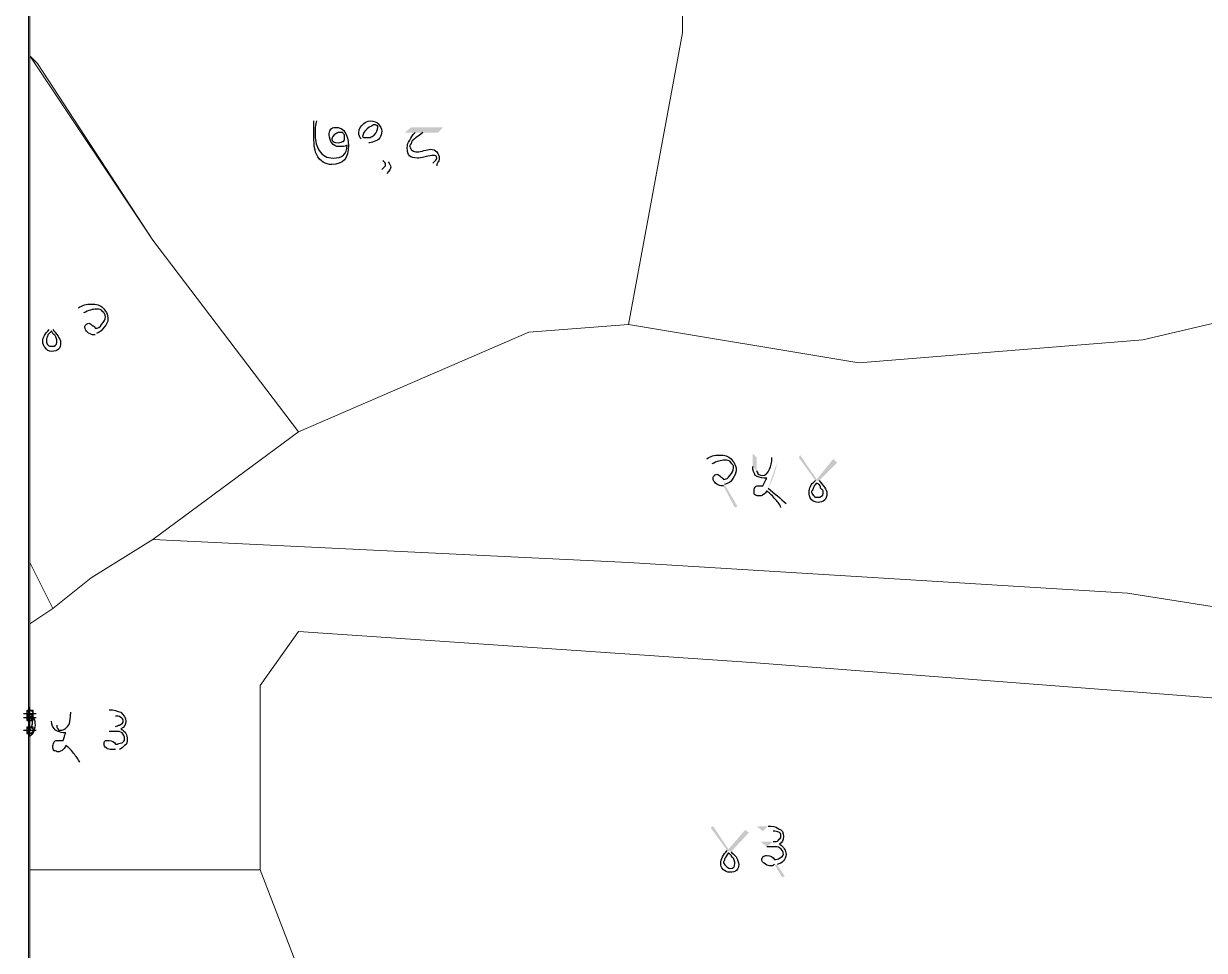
# Model space of a CAD drawing. Header units: metres. Extents: x 345912 to 349030, y 3061206 to 3061792.
# Drawn here: x 345911.58 to 345958.47, y 3061310.36 to 3061347.15 of the extents above; entities that cross this region are included whole.
import ezdxf

# ---------------------------------------------------------------- set-up
doc = ezdxf.new("R2010")
doc.units = ezdxf.units.M
doc.header["$MEASUREMENT"] = 0
doc.header["$PDMODE"] = 98
doc.header["$PDSIZE"] = 0.25
doc.layers.add('PDF5_Geometry', color=7, linetype='Continuous')
doc.layers.add('PDF5_Solid Fills', color=7, linetype='Continuous')

msp = doc.modelspace()

# ---------------------------------------------------------------- hatches: boundary and pattern name
at = {"layer": 'PDF5_Solid Fills', "transparency": 33554559}
h = msp.add_hatch(color=256, dxfattribs=at)
h.paths.add_polyline_path([(345923.11214, 3061343.28283), (345923.21374, 3061343.28283)], flags=0)
h.paths.add_polyline_path([(345924.43294, 3061342.31763), (345924.43294, 3061342.31763)], flags=0)
h.paths.add_polyline_path([(345925.29654, 3061342.41923), (345926.05854, 3061341.65723)], flags=0)
h.paths.add_polyline_path([(345926.00774, 3061341.20003), (345925.80454, 3061341.35243)], flags=0)
h.paths.add_polyline_path([(345925.85534, 3061341.70803), (345924.99174, 3061342.57163)], flags=0)
h.paths.add_polyline_path([(345927.12534, 3061342.82563), (345926.71894, 3061342.82563), (345926.97294, 3061343.02883), (345928.24294, 3061343.02883), (345928.03974, 3061342.82563), (345927.43014, 3061342.82563)], flags=0)
h.paths.add_polyline_path([(345927.98894, 3061341.50483), (345927.83654, 3061341.60643)], flags=0)
h = msp.add_hatch(color=256, dxfattribs=at)
h.paths.add_polyline_path([(345938.91094, 3061329.66844), (345938.70774, 3061329.87164)], flags=0)
h.paths.add_polyline_path([(345939.41894, 3061328.85564), (345939.92694, 3061327.99204), (345939.82534, 3061327.94124), (345939.36814, 3061328.80484)], flags=0)
h.paths.add_polyline_path([(345941.29854, 3061329.92244), (345941.50174, 3061329.71924)], flags=0)
h.paths.add_polyline_path([(345941.14614, 3061328.70324, 0.08894398), (345941.50174, 3061329.71924)], flags=0)
h.paths.add_polyline_path([(345941.85734, 3061328.09364), (345941.65414, 3061327.94124)], flags=0)
h.paths.add_polyline_path([(345940.53654, 3061329.56684), (345940.53654, 3061330.07484), (345940.68894, 3061329.92244), (345940.68894, 3061329.41444)], flags=0)
h.paths.add_polyline_path([(345943.02574, 3061329.00804), (345942.36534, 3061329.92244), (345942.41614, 3061330.02404), (345943.07654, 3061329.05884), (345943.73694, 3061329.87164), (345943.88934, 3061329.71924), (345943.17814, 3061329.00804)], flags=0)
h = msp.add_hatch(color=256, dxfattribs=at)
h.paths.add_polyline_path([(345939.52054, 3061314.32684), (345938.86014, 3061315.24124), (345938.96174, 3061315.29204), (345939.57134, 3061314.37764), (345940.23174, 3061315.13964), (345940.38414, 3061315.03804), (345939.67294, 3061314.27604)], flags=0)
h.paths.add_polyline_path([(345940.94294, 3061315.08884), (345940.68894, 3061315.29204), (345941.14614, 3061315.29204)], flags=0)
h.paths.add_polyline_path([(345941.50174, 3061313.76804), (345941.80654, 3061313.31084), (345941.70494, 3061313.26004), (345941.40014, 3061313.76804)], flags=0)
h.paths.add_polyline_path([(345941.09534, 3061314.47924), (345940.84134, 3061314.68244), (345941.34934, 3061314.68244)], flags=0)

# ---------------------------------------------------------------- linework, layer by layer
at = {"layer": 'PDF5_Geometry', "lineweight": 13}
msp.add_lwpolyline([(345911.78374, 3061494.92084), (346139.62175, 3061494.92084), (346139.62175, 3061271.09604), (345911.78374, 3061271.09604)], close=True, dxfattribs=at)
at = {"layer": 'PDF5_Geometry', "lineweight": 9}
for points in [[(345963.34574, 3061337.03444), (345961.21214, 3061335.81523), (345956.03054, 3061334.59604), (345944.75294, 3061333.68164), (345935.60894, 3061335.20564), (345937.74254, 3061346.78803), (345937.74254, 3061350.44564), (345935.60894, 3061354.71284), (345933.78014, 3061370.25764), (345937.13294, 3061370.56243), (345941.09534, 3061371.78164), (345952.67774, 3061373.91523), (345952.67774, 3061370.56243), (345956.94494, 3061356.84645), (345960.29774, 3061345.87365)], [(345963.34574, 3061337.03444), (345961.21214, 3061335.81523), (345956.03054, 3061334.59604), (345944.75294, 3061333.68164), (345935.60894, 3061335.20564), (345937.74254, 3061346.78803), (345937.74254, 3061350.44564), (345935.60894, 3061354.71284), (345933.78014, 3061370.25764), (345937.13294, 3061370.56243), (345941.09534, 3061371.78164), (345952.67774, 3061373.91523), (345952.67774, 3061370.56243), (345956.94494, 3061356.84645), (345960.29774, 3061345.87365)], [(345935.30414, 3061358.06564), (345935.60894, 3061356.23683), (345935.60894, 3061354.71284), (345937.74254, 3061350.44564), (345937.74254, 3061346.78803), (345935.60894, 3061335.20564), (345931.64654, 3061334.90085), (345922.50254, 3061330.93844), (345916.71134, 3061338.55844), (345912.13934, 3061345.56884), (345911.83454, 3061345.87365), (345911.83454, 3061348.61683)], [(345935.30414, 3061358.06564), (345935.60894, 3061356.23683), (345935.60894, 3061354.71284), (345937.74254, 3061350.44564), (345937.74254, 3061346.78803), (345935.60894, 3061335.20564), (345931.64654, 3061334.90085), (345922.50254, 3061330.93844), (345916.71134, 3061338.55844), (345912.13934, 3061345.56884), (345911.83454, 3061345.87365), (345911.83454, 3061348.61683)], [(345922.50254, 3061330.93844), (345916.71134, 3061326.67123), (345914.27294, 3061325.14724), (345912.74894, 3061323.92803), (345911.83454, 3061325.75683), (345911.83454, 3061345.87365), (345916.71134, 3061338.55844)], [(345922.50254, 3061330.93844), (345916.71134, 3061326.67123), (345914.27294, 3061325.14724), (345912.74894, 3061323.92803), (345911.83454, 3061325.75683), (345911.83454, 3061345.87365), (345916.71134, 3061338.55844)], [(345961.21214, 3061323.62324), (345955.42094, 3061324.53764), (345935.60894, 3061325.75683), (345916.71134, 3061326.67123), (345922.50254, 3061330.93844), (345931.64654, 3061334.90085), (345935.60894, 3061335.20564), (345944.75294, 3061333.68164), (345956.03054, 3061334.59604), (345961.21214, 3061335.81523), (345963.34574, 3061337.03444), (345963.65054, 3061336.12004), (345964.26014, 3061333.07205)], [(345961.21214, 3061323.62324), (345955.42094, 3061324.53764), (345935.60894, 3061325.75683), (345916.71134, 3061326.67123), (345922.50254, 3061330.93844), (345931.64654, 3061334.90085), (345935.60894, 3061335.20564), (345944.75294, 3061333.68164), (345956.03054, 3061334.59604), (345961.21214, 3061335.81523), (345963.34574, 3061337.03444), (345963.65054, 3061336.12004), (345964.26014, 3061333.07205)], [(345961.21214, 3061323.62324), (345960.29774, 3061320.27044), (345940.48574, 3061321.79444), (345922.50254, 3061323.01365), (345920.97854, 3061320.88004), (345920.97854, 3061313.56485), (345911.83454, 3061313.56485), (345911.83454, 3061323.31844), (345912.74894, 3061323.92803), (345914.27294, 3061325.14724), (345916.71134, 3061326.67123), (345935.60894, 3061325.75683), (345955.42094, 3061324.53764)], [(345961.21214, 3061323.62324), (345960.29774, 3061320.27044), (345940.48574, 3061321.79444), (345922.50254, 3061323.01365), (345920.97854, 3061320.88004), (345920.97854, 3061313.56485), (345911.83454, 3061313.56485), (345911.83454, 3061323.31844), (345912.74894, 3061323.92803), (345914.27294, 3061325.14724), (345916.71134, 3061326.67123), (345935.60894, 3061325.75683), (345955.42094, 3061324.53764)], [(345912.74894, 3061323.92803), (345911.83454, 3061323.31844), (345911.83454, 3061325.75683)], [(345912.74894, 3061323.92803), (345911.83454, 3061323.31844), (345911.83454, 3061325.75683)], [(345960.29774, 3061320.27044), (345960.29774, 3061314.78403), (345959.38334, 3061311.12645), (345958.46894, 3061304.42085), (345946.58174, 3061305.94485), (345922.50254, 3061309.60243), (345920.97854, 3061313.56485), (345920.97854, 3061320.88004), (345922.50254, 3061323.01365), (345940.48574, 3061321.79444)], [(345960.29774, 3061320.27044), (345960.29774, 3061314.78403), (345959.38334, 3061311.12645), (345958.46894, 3061304.42085), (345946.58174, 3061305.94485), (345922.50254, 3061309.60243), (345920.97854, 3061313.56485), (345920.97854, 3061320.88004), (345922.50254, 3061323.01365), (345940.48574, 3061321.79444)], [(345911.83454, 3061313.56485), (345920.97854, 3061313.56485), (345922.50254, 3061309.60243), (345921.28334, 3061307.46884), (345919.45454, 3061305.64004), (345915.18734, 3061304.11604), (345912.74894, 3061304.42085), (345915.49214, 3061295.27683), (345917.93054, 3061294.97205), (345920.06414, 3061295.88645), (345920.97854, 3061296.19123), (345928.59854, 3061296.80085), (345928.29374, 3061294.97205), (345941.70494, 3061292.22884), (345958.16414, 3061289.79044), (345957.85934, 3061287.96164), (345948.71534, 3061288.26645), (345937.43774, 3061290.09523), (345920.67374, 3061291.00963), (345914.57774, 3061291.92403), (345913.05374, 3061296.80085), (345911.83454, 3061299.23925)], [(345911.83454, 3061313.56485), (345920.97854, 3061313.56485), (345922.50254, 3061309.60243), (345921.28334, 3061307.46884), (345919.45454, 3061305.64004), (345915.18734, 3061304.11604), (345912.74894, 3061304.42085), (345915.49214, 3061295.27683), (345917.93054, 3061294.97205), (345920.06414, 3061295.88645), (345920.97854, 3061296.19123), (345928.59854, 3061296.80085), (345928.29374, 3061294.97205), (345941.70494, 3061292.22884), (345958.16414, 3061289.79044), (345957.85934, 3061287.96164), (345948.71534, 3061288.26645), (345937.43774, 3061290.09523), (345920.67374, 3061291.00963), (345914.57774, 3061291.92403), (345913.05374, 3061296.80085), (345911.83454, 3061299.23925)]]:
    msp.add_lwpolyline(points, close=True, dxfattribs=at)
at = {"layer": 'PDF5_Geometry', "lineweight": 25}
for points in [[(345923.11214, 3061342.77483), (345923.11214, 3061342.92723), (345923.11214, 3061343.07963), (345923.11214, 3061343.28283)], [(345923.21374, 3061343.28283), (345923.21374, 3061343.23203), (345923.16294, 3061343.13043), (345923.16294, 3061343.02883)], [(345924.89014, 3061342.82563), (345924.89014, 3061342.97803), (345924.99174, 3061343.07963), (345925.09334, 3061343.18123)], [(345925.09334, 3061343.18123), (345925.14414, 3061343.23203), (345925.24574, 3061343.28283), (345925.34734, 3061343.28283)], [(345925.34734, 3061343.28283), (345925.49974, 3061343.28283), (345925.60134, 3061343.23203), (345925.65214, 3061343.18123)], [(345925.65214, 3061343.18123), (345925.75374, 3061343.07963), (345925.80454, 3061342.97803), (345925.80454, 3061342.87643)], [(345923.21374, 3061341.96203), (345923.11214, 3061342.16523), (345923.11214, 3061342.41923), (345923.11214, 3061342.77483)], [(345923.16294, 3061343.02883), (345923.16294, 3061342.87643), (345923.16294, 3061342.82563), (345923.16294, 3061342.72403)], [(345923.16294, 3061342.72403), (345923.16294, 3061342.47003), (345923.21374, 3061342.26683), (345923.31534, 3061342.11443)], [(345923.72174, 3061342.72403), (345923.72174, 3061342.82563), (345923.72174, 3061342.87643), (345923.77254, 3061342.92723)], [(345923.82334, 3061342.41923), (345923.77254, 3061342.47003), (345923.72174, 3061342.62243), (345923.72174, 3061342.72403)], [(345923.77254, 3061342.92723), (345923.82334, 3061343.02883), (345923.87414, 3061343.02883), (345923.97574, 3061343.02883)], [(345923.97574, 3061342.77483), (345923.87414, 3061342.72403), (345923.82334, 3061342.62243), (345923.82334, 3061342.57163)], [(345923.97574, 3061343.02883), (345924.12814, 3061343.02883), (345924.28054, 3061342.97803), (345924.38214, 3061342.77483)], [(345924.17894, 3061342.82563), (345924.12814, 3061342.82563), (345924.02654, 3061342.82563), (345923.97574, 3061342.77483)], [(345924.28054, 3061342.77483), (345924.28054, 3061342.82563), (345924.22974, 3061342.82563), (345924.17894, 3061342.82563)], [(345924.33134, 3061342.67323), (345924.33134, 3061342.72403), (345924.33134, 3061342.72403), (345924.28054, 3061342.77483)], [(345924.38214, 3061342.77483), (345924.43294, 3061342.67323), (345924.48374, 3061342.47003), (345924.48374, 3061342.31763)], [(345924.99174, 3061342.57163), (345924.94094, 3061342.62243), (345924.89014, 3061342.72403), (345924.89014, 3061342.82563)], [(345925.09334, 3061342.82563), (345925.09334, 3061342.77483), (345925.04254, 3061342.72403), (345925.04254, 3061342.67323)], [(345925.39814, 3061343.07963), (345925.24574, 3061343.02883), (345925.19494, 3061342.92723), (345925.09334, 3061342.82563)], [(345925.34734, 3061342.62243), (345925.39814, 3061342.67323), (345925.44894, 3061342.67323), (345925.49974, 3061342.72403)], [(345925.55054, 3061343.13043), (345925.49974, 3061343.13043), (345925.44894, 3061343.13043), (345925.39814, 3061343.07963)], [(345925.49974, 3061342.72403), (345925.60134, 3061342.82563), (345925.65214, 3061342.92723), (345925.65214, 3061343.02883)], [(345925.80454, 3061342.87643), (345925.80454, 3061342.67323), (345925.70294, 3061342.52083), (345925.49974, 3061342.47003)], [(345925.65214, 3061343.02883), (345925.65214, 3061343.07963), (345925.60134, 3061343.13043), (345925.55054, 3061343.13043)], [(345926.92214, 3061342.52083), (345926.97294, 3061342.62243), (345927.02374, 3061342.72403), (345927.12534, 3061342.82563)], [(345927.43014, 3061342.82563), (345927.32854, 3061342.72403), (345927.22694, 3061342.67323), (345927.17614, 3061342.62243)], [(345923.82334, 3061342.57163), (345923.82334, 3061342.47003), (345923.92494, 3061342.41923), (345924.07734, 3061342.41923)], [(345924.12814, 3061342.26683), (345923.97574, 3061342.26683), (345923.87414, 3061342.31763), (345923.82334, 3061342.41923)], [(345924.48374, 3061342.31763), (345924.48374, 3061341.80963), (345924.28054, 3061341.55563), (345923.82334, 3061341.55563)], [(345923.87414, 3061341.80963), (345924.22974, 3061341.80963), (345924.43294, 3061341.96203), (345924.43294, 3061342.31763)], [(345924.07734, 3061342.41923), (345924.17894, 3061342.41923), (345924.22974, 3061342.47003), (345924.28054, 3061342.47003)], [(345924.43294, 3061342.31763), (345924.33134, 3061342.26683), (345924.22974, 3061342.26683), (345924.12814, 3061342.26683)], [(345924.28054, 3061342.47003), (345924.33134, 3061342.52083), (345924.33134, 3061342.57163), (345924.33134, 3061342.67323)], [(345925.04254, 3061342.67323), (345925.04254, 3061342.67323), (345925.04254, 3061342.62243), (345925.09334, 3061342.62243)], [(345925.09334, 3061342.62243), (345925.09334, 3061342.62243), (345925.14414, 3061342.62243), (345925.19494, 3061342.62243)], [(345925.19494, 3061342.62243), (345925.24574, 3061342.62243), (345925.29654, 3061342.62243), (345925.34734, 3061342.62243)], [(345925.49974, 3061342.47003), (345925.39814, 3061342.41923), (345925.34734, 3061342.41923), (345925.29654, 3061342.41923)], [(345926.82054, 3061342.21603), (345926.82054, 3061342.31763), (345926.82054, 3061342.41923), (345926.92214, 3061342.52083)], [(345926.97294, 3061342.36843), (345926.92214, 3061342.36843), (345926.92214, 3061342.31763), (345926.92214, 3061342.26683)], [(345926.92214, 3061342.26683), (345926.92214, 3061342.21603), (345926.97294, 3061342.11443), (345927.02374, 3061342.11443)], [(345927.17614, 3061342.62243), (345927.02374, 3061342.52083), (345926.97294, 3061342.47003), (345926.97294, 3061342.36843)], [(345923.82334, 3061341.55563), (345923.56934, 3061341.55563), (345923.36614, 3061341.65723), (345923.21374, 3061341.96203)], [(345923.31534, 3061342.11443), (345923.46774, 3061341.91123), (345923.62014, 3061341.80963), (345923.87414, 3061341.80963)], [(345927.22694, 3061341.80963), (345926.92214, 3061341.80963), (345926.82054, 3061341.91123), (345926.82054, 3061342.21603)], [(345927.02374, 3061342.11443), (345927.07454, 3061342.06363), (345927.12534, 3061342.06363), (345927.22694, 3061342.06363)], [(345927.22694, 3061342.06363), (345927.27774, 3061342.06363), (345927.37934, 3061342.06363), (345927.48094, 3061342.11443)], [(345927.53174, 3061341.86043), (345927.37934, 3061341.80963), (345927.27774, 3061341.80963), (345927.22694, 3061341.80963)], [(345927.48094, 3061342.11443), (345927.58254, 3061342.11443), (345927.68414, 3061342.16523), (345927.73494, 3061342.16523)], [(345927.83654, 3061341.91123), (345927.78574, 3061341.91123), (345927.68414, 3061341.91123), (345927.53174, 3061341.86043)], [(345927.73494, 3061342.16523), (345927.83654, 3061342.16523), (345927.93814, 3061342.11443), (345927.98894, 3061342.06363)], [(345927.98894, 3061341.80963), (345927.98894, 3061341.91123), (345927.93814, 3061341.91123), (345927.83654, 3061341.91123)], [(345927.83654, 3061341.60643), (345927.93814, 3061341.70803), (345927.98894, 3061341.75883), (345927.98894, 3061341.80963)], [(345927.98894, 3061342.06363), (345928.03974, 3061341.96203), (345928.09054, 3061341.91123), (345928.09054, 3061341.80963)], [(345928.09054, 3061341.80963), (345928.09054, 3061341.75883), (345928.09054, 3061341.70803), (345928.03974, 3061341.65723)], [(345925.80454, 3061341.35243), (345925.80454, 3061341.35243), (345925.85534, 3061341.40323), (345925.90614, 3061341.45403)], [(345925.95694, 3061341.55563), (345925.95694, 3061341.60643), (345925.90614, 3061341.65723), (345925.85534, 3061341.70803)], [(345925.90614, 3061341.45403), (345925.95694, 3061341.50483), (345925.95694, 3061341.50483), (345925.95694, 3061341.55563)], [(345926.16014, 3061341.45403), (345926.16014, 3061341.40323), (345926.10934, 3061341.30163), (345926.00774, 3061341.20003)], [(345926.05854, 3061341.65723), (345926.10934, 3061341.60643), (345926.16014, 3061341.50483), (345926.16014, 3061341.45403)], [(345928.03974, 3061341.65723), (345928.03974, 3061341.65723), (345927.98894, 3061341.60643), (345927.98894, 3061341.50483)], [(345913.76494, 3061335.86603), (345913.91734, 3061335.96763), (345914.06974, 3061336.01843), (345914.27294, 3061336.01843)], [(345914.47614, 3061335.81523), (345914.32374, 3061335.81523), (345914.17134, 3061335.76443), (345913.96814, 3061335.66283)], [(345914.27294, 3061336.01843), (345914.47614, 3061336.01843), (345914.62854, 3061335.96763), (345914.73014, 3061335.86603)], [(345914.73014, 3061335.71363), (345914.67934, 3061335.81523), (345914.57774, 3061335.81523), (345914.47614, 3061335.81523)], [(345914.73014, 3061335.86603), (345914.83174, 3061335.76443), (345914.93334, 3061335.61203), (345914.93334, 3061335.40883)], [(345914.83174, 3061335.51043), (345914.83174, 3061335.61203), (345914.78094, 3061335.66283), (345914.73014, 3061335.71363)], [(345914.01894, 3061335.10403), (345914.01894, 3061335.15483), (345914.01894, 3061335.15483), (345914.06974, 3061335.20563)], [(345914.06974, 3061335.20563), (345914.06974, 3061335.20563), (345914.12054, 3061335.25643), (345914.17134, 3061335.25643)], [(345914.17134, 3061335.25643), (345914.22214, 3061335.25643), (345914.27294, 3061335.20563), (345914.32374, 3061335.15483)], [(345914.42534, 3061335.05323), (345914.52694, 3061335.05323), (345914.62854, 3061335.10403), (345914.67934, 3061335.20563)], [(345914.67934, 3061335.20563), (345914.78094, 3061335.30723), (345914.83174, 3061335.40883), (345914.83174, 3061335.51043)], [(345914.93334, 3061335.40883), (345914.93334, 3061335.30723), (345914.88254, 3061335.20563), (345914.78094, 3061335.10403)], [(345912.34254, 3061334.54523), (345912.34254, 3061334.69763), (345912.44414, 3061334.85003), (345912.59654, 3061335.00243)], [(345912.54574, 3061334.79923), (345912.54574, 3061334.74843), (345912.54574, 3061334.74843), (345912.49494, 3061334.64683)], [(345912.69814, 3061334.95163), (345912.64734, 3061334.90083), (345912.59654, 3061334.85003), (345912.54574, 3061334.79923)], [(345912.74894, 3061334.85003), (345912.74894, 3061334.85003), (345912.69814, 3061334.90083), (345912.69814, 3061334.95163)], [(345912.74894, 3061335.00243), (345912.79974, 3061334.95163), (345912.85054, 3061334.85003), (345912.95214, 3061334.74843)], [(345912.85054, 3061334.74843), (345912.85054, 3061334.74843), (345912.79974, 3061334.79923), (345912.74894, 3061334.85003)], [(345912.90134, 3061334.59603), (345912.90134, 3061334.64683), (345912.85054, 3061334.69763), (345912.85054, 3061334.74843)], [(345912.95214, 3061334.74843), (345913.00294, 3061334.64683), (345913.05374, 3061334.59603), (345913.05374, 3061334.49443)], [(345914.12054, 3061334.90083), (345914.06974, 3061334.95163), (345914.01894, 3061335.00243), (345914.01894, 3061335.10403)], [(345914.32374, 3061334.79923), (345914.27294, 3061334.79923), (345914.17134, 3061334.85003), (345914.12054, 3061334.90083)], [(345914.32374, 3061335.15483), (345914.37454, 3061335.15483), (345914.42534, 3061335.10403), (345914.42534, 3061335.05323)], [(345914.42534, 3061334.79923), (345914.37454, 3061334.79923), (345914.37454, 3061334.79923), (345914.32374, 3061334.79923)], [(345914.78094, 3061335.10403), (345914.73014, 3061335.00243), (345914.62854, 3061334.90083), (345914.47614, 3061334.85003)], [(345912.44414, 3061334.29123), (345912.39334, 3061334.34203), (345912.34254, 3061334.44363), (345912.34254, 3061334.54523)], [(345912.69814, 3061334.13883), (345912.59654, 3061334.13883), (345912.49494, 3061334.18963), (345912.44414, 3061334.29123)], [(345912.49494, 3061334.64683), (345912.49494, 3061334.59603), (345912.49494, 3061334.59603), (345912.49494, 3061334.54523)], [(345912.49494, 3061334.54523), (345912.49494, 3061334.49443), (345912.49494, 3061334.44363), (345912.54574, 3061334.39283)], [(345912.54574, 3061334.39283), (345912.59654, 3061334.34203), (345912.64734, 3061334.34203), (345912.69814, 3061334.34203)], [(345912.69814, 3061334.34203), (345912.85054, 3061334.34203), (345912.90134, 3061334.39283), (345912.90134, 3061334.49443)], [(345913.05374, 3061334.49443), (345913.05374, 3061334.24043), (345912.95214, 3061334.13883), (345912.69814, 3061334.13883)], [(345912.90134, 3061334.49443), (345912.90134, 3061334.54523), (345912.90134, 3061334.54523), (345912.90134, 3061334.59603)], [(345938.70774, 3061329.87164), (345938.86014, 3061329.97324), (345939.01254, 3061330.02404), (345939.21574, 3061330.02404)], [(345939.41894, 3061329.82084), (345939.26654, 3061329.82084), (345939.11414, 3061329.77004), (345938.91094, 3061329.66844)], [(345939.21574, 3061330.02404), (345939.41894, 3061330.02404), (345939.57134, 3061329.97324), (345939.67294, 3061329.87164)], [(345939.67294, 3061329.71924), (345939.62214, 3061329.82084), (345939.52054, 3061329.82084), (345939.41894, 3061329.82084)], [(345939.67294, 3061329.87164), (345939.77454, 3061329.77004), (345939.87614, 3061329.61764), (345939.87614, 3061329.41444)], [(345939.77454, 3061329.51604), (345939.77454, 3061329.61764), (345939.72374, 3061329.66844), (345939.67294, 3061329.71924)], [(345941.19694, 3061329.46524), (345941.24774, 3061329.56684), (345941.29854, 3061329.71924), (345941.29854, 3061329.92244)], [(345938.96174, 3061329.10964), (345938.96174, 3061329.10964), (345938.96174, 3061329.16044), (345939.01254, 3061329.21124)], [(345939.06334, 3061328.90644), (345939.01254, 3061328.95724), (345938.96174, 3061329.00804), (345938.96174, 3061329.10964)], [(345939.01254, 3061329.21124), (345939.01254, 3061329.21124), (345939.06334, 3061329.26204), (345939.11414, 3061329.26204)], [(345939.11414, 3061329.26204), (345939.16494, 3061329.26204), (345939.21574, 3061329.21124), (345939.26654, 3061329.16044)], [(345939.26654, 3061329.16044), (345939.31734, 3061329.10964), (345939.36814, 3061329.10964), (345939.36814, 3061329.05884)], [(345939.36814, 3061329.05884), (345939.46974, 3061329.05884), (345939.57134, 3061329.10964), (345939.62214, 3061329.21124)], [(345939.62214, 3061329.21124), (345939.72374, 3061329.31284), (345939.77454, 3061329.41444), (345939.77454, 3061329.51604)], [(345939.87614, 3061329.41444), (345939.87614, 3061329.31284), (345939.82534, 3061329.21124), (345939.72374, 3061329.05884)], [(345940.63814, 3061329.21124), (345940.58734, 3061329.31284), (345940.53654, 3061329.41444), (345940.53654, 3061329.56684)], [(345940.99374, 3061329.10964), (345940.84134, 3061329.10964), (345940.73974, 3061329.16044), (345940.63814, 3061329.21124)], [(345940.68894, 3061329.41444), (345940.68894, 3061329.36364), (345940.73974, 3061329.31284), (345940.73974, 3061329.26204)], [(345940.73974, 3061329.26204), (345940.79054, 3061329.26204), (345940.84134, 3061329.21124), (345940.89214, 3061329.21124)], [(345940.89214, 3061329.21124), (345941.04454, 3061329.21124), (345941.14614, 3061329.31284), (345941.19694, 3061329.46524)], [(345940.94294, 3061328.80484), (345940.99374, 3061328.90644), (345941.04454, 3061329.00804), (345941.09534, 3061329.10964)], [(345941.09534, 3061329.10964), (345941.04454, 3061329.10964), (345940.99374, 3061329.10964), (345940.99374, 3061329.10964)], [(345939.26654, 3061328.80484), (345939.21574, 3061328.80484), (345939.11414, 3061328.85564), (345939.06334, 3061328.90644)], [(345939.36814, 3061328.80484), (345939.31734, 3061328.80484), (345939.31734, 3061328.80484), (345939.26654, 3061328.80484)], [(345939.72374, 3061329.05884), (345939.67294, 3061328.95724), (345939.57134, 3061328.90644), (345939.41894, 3061328.85564)], [(345940.58734, 3061328.55084), (345940.58734, 3061328.65244), (345940.58734, 3061328.70324), (345940.63814, 3061328.75404)], [(345940.63814, 3061328.75404), (345940.68894, 3061328.80484), (345940.73974, 3061328.80484), (345940.79054, 3061328.80484)], [(345940.79054, 3061328.80484), (345940.84134, 3061328.80484), (345940.94294, 3061328.80484), (345940.94294, 3061328.80484)], [(345941.14614, 3061328.70324), (345941.40014, 3061328.50004), (345941.65414, 3061328.29684), (345941.85734, 3061328.09364)], [(345942.77174, 3061328.55084), (345942.77174, 3061328.70324), (345942.82254, 3061328.85564), (345943.02574, 3061329.00804)], [(345942.92414, 3061328.65244), (345942.87334, 3061328.60164), (345942.87334, 3061328.60164), (345942.87334, 3061328.55084)], [(345942.97494, 3061328.80484), (345942.97494, 3061328.75404), (345942.92414, 3061328.70324), (345942.92414, 3061328.65244)], [(345943.07654, 3061328.90644), (345943.07654, 3061328.90644), (345943.02574, 3061328.85564), (345942.97494, 3061328.80484)], [(345943.17814, 3061328.85564), (345943.12734, 3061328.85564), (345943.12734, 3061328.90644), (345943.07654, 3061328.90644)], [(345943.17814, 3061329.00804), (345943.22894, 3061328.95724), (345943.27974, 3061328.85564), (345943.38134, 3061328.75404)], [(345943.22894, 3061328.70324), (345943.22894, 3061328.75404), (345943.22894, 3061328.75404), (345943.17814, 3061328.85564)], [(345943.33054, 3061328.60164), (345943.33054, 3061328.65244), (345943.27974, 3061328.65244), (345943.22894, 3061328.70324)], [(345943.38134, 3061328.75404), (345943.43214, 3061328.65244), (345943.48294, 3061328.60164), (345943.48294, 3061328.50004)], [(345940.63814, 3061328.44924), (345940.58734, 3061328.44924), (345940.58734, 3061328.50004), (345940.58734, 3061328.55084)], [(345940.79054, 3061328.39844), (345940.73974, 3061328.39844), (345940.68894, 3061328.39844), (345940.63814, 3061328.44924)], [(345940.94294, 3061328.44924), (345940.89214, 3061328.39844), (345940.84134, 3061328.39844), (345940.79054, 3061328.39844)], [(345941.09534, 3061328.60164), (345941.04454, 3061328.55084), (345941.04454, 3061328.50004), (345940.94294, 3061328.44924)], [(345941.40014, 3061328.29684), (345941.29854, 3061328.44924), (345941.14614, 3061328.55084), (345941.09534, 3061328.60164)], [(345941.65414, 3061327.94124), (345941.60334, 3061328.09364), (345941.50174, 3061328.19524), (345941.40014, 3061328.29684)], [(345942.87334, 3061328.24604), (345942.77174, 3061328.34764), (345942.77174, 3061328.44924), (345942.77174, 3061328.55084)], [(345942.87334, 3061328.55084), (345942.87334, 3061328.50004), (345942.92414, 3061328.44924), (345942.97494, 3061328.39844)], [(345943.12734, 3061328.14444), (345943.02574, 3061328.14444), (345942.92414, 3061328.19524), (345942.87334, 3061328.24604)], [(345942.97494, 3061328.39844), (345942.97494, 3061328.34764), (345943.02574, 3061328.34764), (345943.12734, 3061328.34764)], [(345943.12734, 3061328.34764), (345943.22894, 3061328.34764), (345943.33054, 3061328.39844), (345943.33054, 3061328.50004)], [(345943.48294, 3061328.50004), (345943.48294, 3061328.24604), (345943.33054, 3061328.14444), (345943.12734, 3061328.14444)], [(345943.33054, 3061328.50004), (345943.33054, 3061328.50004), (345943.33054, 3061328.55084), (345943.33054, 3061328.60164)], [(345911.83454, 3061319.76245), (345911.98694, 3061319.66085), (345912.03774, 3061319.50845), (345912.03774, 3061319.30525)], [(345913.40934, 3061319.35605), (345913.40934, 3061319.45765), (345913.46014, 3061319.61005), (345913.46014, 3061319.81325)], [(345914.98414, 3061319.91485), (345915.18734, 3061319.91485), (345915.28894, 3061319.86405), (345915.44134, 3061319.81325)], [(345915.44134, 3061319.81325), (345915.54294, 3061319.71165), (345915.64454, 3061319.61005), (345915.64454, 3061319.45765)], [(345911.93614, 3061319.35605), (345911.93614, 3061319.45765), (345911.93614, 3061319.55925), (345911.83454, 3061319.61005)], [(345911.83454, 3061319.10205), (345911.88534, 3061319.20365), (345911.93614, 3061319.30525), (345911.93614, 3061319.35605)], [(345912.03774, 3061319.30525), (345912.03774, 3061319.20365), (345911.98694, 3061319.05125), (345911.93614, 3061318.94965)], [(345912.85054, 3061319.10205), (345912.74894, 3061319.20365), (345912.69814, 3061319.30525), (345912.69814, 3061319.45765)], [(345912.90134, 3061319.30525), (345912.90134, 3061319.25445), (345912.90134, 3061319.20365), (345912.95214, 3061319.15285)], [(345913.05374, 3061319.10205), (345913.20614, 3061319.10205), (345913.30774, 3061319.20365), (345913.40934, 3061319.35605)], [(345915.44134, 3061319.61005), (345915.39054, 3061319.66085), (345915.28894, 3061319.66085), (345915.23814, 3061319.66085)], [(345915.23814, 3061319.25445), (345915.28894, 3061319.25445), (345915.33974, 3061319.30525), (345915.39054, 3061319.30525)], [(345915.39054, 3061319.30525), (345915.49214, 3061319.35605), (345915.54294, 3061319.40685), (345915.54294, 3061319.45765)], [(345915.54294, 3061319.45765), (345915.54294, 3061319.55925), (345915.49214, 3061319.55925), (345915.44134, 3061319.61005)], [(345915.64454, 3061319.45765), (345915.64454, 3061319.35605), (345915.59374, 3061319.20365), (345915.44134, 3061319.15285)], [(345911.93614, 3061318.94965), (345911.90197, 3061318.91548), (345911.86811, 3061318.88735), (345911.83454, 3061318.8631)], [(345913.15534, 3061319.00045), (345913.05374, 3061319.00045), (345912.95214, 3061319.05125), (345912.85054, 3061319.10205)], [(345912.95214, 3061319.15285), (345912.95214, 3061319.10205), (345913.00294, 3061319.10205), (345913.05374, 3061319.10205)], [(345913.15534, 3061318.69565), (345913.20614, 3061318.79725), (345913.20614, 3061318.89885), (345913.25694, 3061319.00045)], [(345913.25694, 3061319.00045), (345913.20614, 3061319.00045), (345913.20614, 3061319.00045), (345913.15534, 3061319.00045)], [(345915.08574, 3061319.05125), (345915.03494, 3061319.05125), (345914.98414, 3061319.05125), (345914.98414, 3061319.05125)], [(345915.18734, 3061319.05125), (345915.18734, 3061319.05125), (345915.13654, 3061319.05125), (345915.08574, 3061319.05125)], [(345915.49214, 3061319.00045), (345915.44134, 3061319.05125), (345915.33974, 3061319.05125), (345915.18734, 3061319.05125)], [(345915.44134, 3061319.15285), (345915.64454, 3061319.05125), (345915.69534, 3061318.89885), (345915.69534, 3061318.74645)], [(345915.59374, 3061318.74645), (345915.59374, 3061318.84805), (345915.54294, 3061318.94965), (345915.49214, 3061319.00045)], [(345912.74894, 3061318.44165), (345912.74894, 3061318.49245), (345912.74894, 3061318.54325), (345912.79974, 3061318.64485)], [(345912.79974, 3061318.28925), (345912.74894, 3061318.34005), (345912.74894, 3061318.39085), (345912.74894, 3061318.44165)], [(345912.79974, 3061318.64485), (345912.85054, 3061318.69565), (345912.90134, 3061318.69565), (345912.95214, 3061318.69565)], [(345912.95214, 3061318.69565), (345913.05374, 3061318.69565), (345913.10454, 3061318.69565), (345913.15534, 3061318.69565)], [(345913.15534, 3061318.34005), (345913.10454, 3061318.28925), (345913.00294, 3061318.23845), (345912.95214, 3061318.23845)], [(345913.25694, 3061318.49245), (345913.25694, 3061318.44165), (345913.20614, 3061318.39085), (345913.15534, 3061318.34005)], [(345913.56174, 3061318.18765), (345913.46014, 3061318.34005), (345913.35854, 3061318.44165), (345913.25694, 3061318.49245)], [(345914.78094, 3061318.54325), (345914.78094, 3061318.59405), (345914.78094, 3061318.64485), (345914.83174, 3061318.69565)], [(345914.88254, 3061318.39085), (345914.78094, 3061318.44165), (345914.78094, 3061318.49245), (345914.78094, 3061318.54325)], [(345914.83174, 3061318.69565), (345914.88254, 3061318.69565), (345914.88254, 3061318.69565), (345914.98414, 3061318.69565)], [(345915.08574, 3061318.34005), (345914.98414, 3061318.34005), (345914.93334, 3061318.34005), (345914.88254, 3061318.39085)], [(345914.98414, 3061318.69565), (345915.08574, 3061318.69565), (345915.18734, 3061318.64485), (345915.23814, 3061318.54325)], [(345915.23814, 3061318.34005), (345915.18734, 3061318.34005), (345915.13654, 3061318.34005), (345915.08574, 3061318.34005)], [(345915.23814, 3061318.54325), (345915.33974, 3061318.54325), (345915.39054, 3061318.59405), (345915.49214, 3061318.59405)], [(345915.59374, 3061318.49245), (345915.54294, 3061318.44165), (345915.49214, 3061318.39085), (345915.39054, 3061318.34005)], [(345915.49214, 3061318.59405), (345915.54294, 3061318.64485), (345915.59374, 3061318.69565), (345915.59374, 3061318.74645)], [(345915.69534, 3061318.74645), (345915.69534, 3061318.64485), (345915.69534, 3061318.54325), (345915.59374, 3061318.49245)], [(345912.95214, 3061318.23845), (345912.90134, 3061318.23845), (345912.85054, 3061318.28925), (345912.79974, 3061318.28925)], [(345913.81574, 3061317.83205), (345913.76494, 3061317.93365), (345913.66334, 3061318.08605), (345913.56174, 3061318.18765)], [(345941.14614, 3061315.29204), (345941.29854, 3061315.29204), (345941.45094, 3061315.29204), (345941.55254, 3061315.19044)], [(345941.60334, 3061315.03804), (345941.50174, 3061315.08884), (345941.45094, 3061315.08884), (345941.34934, 3061315.08884)], [(345941.55254, 3061315.19044), (345941.70494, 3061315.13964), (345941.75574, 3061315.03804), (345941.75574, 3061314.88564)], [(345941.65414, 3061314.88564), (345941.65414, 3061314.93644), (345941.65414, 3061314.98724), (345941.60334, 3061315.03804)], [(345941.34934, 3061314.68244), (345941.45094, 3061314.68244), (345941.50174, 3061314.68244), (345941.55254, 3061314.73324)], [(345941.55254, 3061314.73324), (345941.60334, 3061314.78404), (345941.65414, 3061314.83484), (345941.65414, 3061314.88564)], [(345941.75574, 3061314.88564), (345941.75574, 3061314.73324), (345941.70494, 3061314.63164), (345941.60334, 3061314.58084)], [(345941.60334, 3061314.58084), (345941.75574, 3061314.47924), (345941.85734, 3061314.32684), (345941.85734, 3061314.17444)], [(345939.26654, 3061313.81884), (345939.26654, 3061313.97124), (345939.36814, 3061314.17444), (345939.52054, 3061314.32684)], [(345939.57134, 3061314.22524), (345939.57134, 3061314.22524), (345939.52054, 3061314.17444), (345939.46974, 3061314.07284)], [(345939.67294, 3061314.12364), (345939.67294, 3061314.17444), (345939.62214, 3061314.17444), (345939.57134, 3061314.22524)], [(345939.67294, 3061314.27604), (345939.72374, 3061314.22524), (345939.77454, 3061314.17444), (345939.87614, 3061314.07284)], [(345939.77454, 3061314.02204), (345939.72374, 3061314.02204), (345939.72374, 3061314.07284), (345939.67294, 3061314.12364)], [(345940.94294, 3061314.07284), (345940.99374, 3061314.12364), (345941.04454, 3061314.12364), (345941.09534, 3061314.12364)], [(345941.19694, 3061314.47924), (345941.14614, 3061314.47924), (345941.14614, 3061314.47924), (345941.09534, 3061314.47924)], [(345941.09534, 3061314.12364), (345941.24774, 3061314.12364), (345941.34934, 3061314.07284), (345941.40014, 3061313.97124)], [(345941.34934, 3061314.47924), (345941.29854, 3061314.47924), (345941.24774, 3061314.47924), (345941.19694, 3061314.47924)], [(345941.60334, 3061314.42844), (345941.55254, 3061314.47924), (345941.45094, 3061314.47924), (345941.34934, 3061314.47924)], [(345941.75574, 3061314.17444), (345941.75574, 3061314.27604), (345941.70494, 3061314.37764), (345941.60334, 3061314.42844)], [(345941.60334, 3061314.02204), (345941.70494, 3061314.07284), (345941.75574, 3061314.12364), (345941.75574, 3061314.17444)], [(345941.85734, 3061314.17444), (345941.85734, 3061314.07284), (345941.80654, 3061313.97124), (345941.75574, 3061313.92044)], [(345939.36814, 3061313.56484), (345939.26654, 3061313.66644), (345939.26654, 3061313.71724), (345939.26654, 3061313.81884)], [(345939.41894, 3061313.97124), (345939.41894, 3061313.92044), (345939.36814, 3061313.86964), (345939.36814, 3061313.86964)], [(345939.36814, 3061313.86964), (345939.36814, 3061313.81884), (345939.41894, 3061313.76804), (345939.46974, 3061313.71724)], [(345939.46974, 3061314.07284), (345939.46974, 3061314.07284), (345939.41894, 3061314.02204), (345939.41894, 3061313.97124)], [(345939.46974, 3061313.71724), (345939.52054, 3061313.66644), (345939.57134, 3061313.61564), (345939.62214, 3061313.61564)], [(345939.62214, 3061313.61564), (345939.77454, 3061313.61564), (345939.82534, 3061313.66644), (345939.82534, 3061313.81884)], [(345939.97774, 3061313.76804), (345939.97774, 3061313.56484), (345939.87614, 3061313.46324), (345939.62214, 3061313.46324)], [(345939.82534, 3061313.86964), (345939.82534, 3061313.92044), (345939.77454, 3061313.97124), (345939.77454, 3061314.02204)], [(345939.82534, 3061313.81884), (345939.82534, 3061313.81884), (345939.82534, 3061313.86964), (345939.82534, 3061313.86964)], [(345939.87614, 3061314.07284), (345939.92694, 3061313.97124), (345939.97774, 3061313.86964), (345939.97774, 3061313.76804)], [(345940.89214, 3061313.97124), (345940.89214, 3061314.02204), (345940.94294, 3061314.07284), (345940.94294, 3061314.07284)], [(345940.99374, 3061313.81884), (345940.94294, 3061313.81884), (345940.89214, 3061313.92044), (345940.89214, 3061313.97124)], [(345941.19694, 3061313.71724), (345941.14614, 3061313.71724), (345941.04454, 3061313.76804), (345940.99374, 3061313.81884)], [(345941.40014, 3061313.76804), (345941.34934, 3061313.71724), (345941.29854, 3061313.71724), (345941.19694, 3061313.71724)], [(345941.40014, 3061313.97124), (345941.45094, 3061313.97124), (345941.55254, 3061313.97124), (345941.60334, 3061314.02204)], [(345941.75574, 3061313.92044), (345941.70494, 3061313.81884), (345941.60334, 3061313.81884), (345941.50174, 3061313.76804)], [(345939.62214, 3061313.46324), (345939.52054, 3061313.46324), (345939.41894, 3061313.51404), (345939.36814, 3061313.56484)]]:
    msp.add_open_spline(points, degree=3, dxfattribs=at)
for p in [(345911.83454, 3061319.76245), (345911.83454, 3061319.61005), (345911.83454, 3061319.10205)]:
    msp.add_point(p, dxfattribs=at)

doc.saveas('drawing.dxf')
